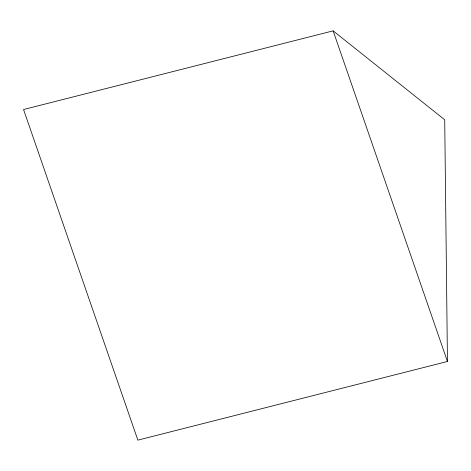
<?xml version="1.0" encoding="UTF-8"?>
<svg xmlns="http://www.w3.org/2000/svg" width="471" height="471" viewBox="0 0 471 471"><rect width="100%" height="100%" fill="white"/><g stroke="black" fill="none" stroke-linecap="round" stroke-linejoin="round"><path stroke-width="0.71" d="M333.132 30.856L23.55 109.525L137.868 440.144L447.45 361.475L444.718 119.793L333.132 30.856L447.45 361.475"/></g></svg>
